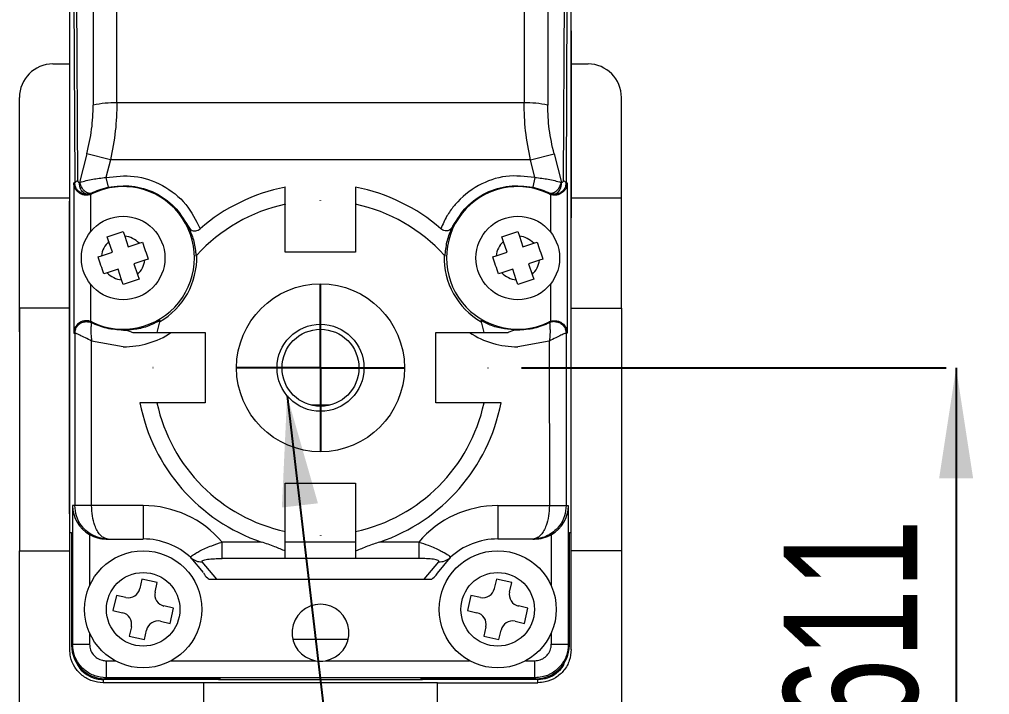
# Model space of a CAD drawing. Header units: inches. Extents: x 0.2 to 16.3, y 0.2 to 11.5.
# Drawn here: x 1.512 to 2.654, y 3.253 to 4.047 of the extents above; entities that cross this region are included whole.
import ezdxf

# ---------------------------------------------------------------- set-up
doc = ezdxf.new("R2010")
doc.units = ezdxf.units.IN
doc.header["$MEASUREMENT"] = 0
doc.linetypes.add('CENTERX2', pattern=[0.8, 0.5, -0.1, 0.1, -0.1])
doc.layers.add('CENTER_LINE', color=7, linetype='CENTERX2')
doc.styles.add('SLDTEXTSTYLE0', font='TXT', dxfattribs={"width": 0.7})
doc.dimstyles.new('SLDDIMSTYLE2', dxfattribs={"dimtxt": 0.15748, "dimasz": 0.13, "dimexe": 0, "dimexo": 0.0625, "dimgap": 0.03937, "dimtad": 1, "dimdec": 3, "dimrnd": 1e-09, "dimdsep": 46, "dimtxsty": 'SLDTEXTSTYLE0', "dimsah": 1, "dimcen": 0.09, "dimadec": 0, "dimazin": 2, "dimtfac": 1, "dimtdec": 3, "dimtofl": 0, "dimtmove": 0, "dimatfit": 3, "dimfxl": 1, "dimfrac": 2, "dimtolj": 1, "dimtzin": 12, "dimarcsym": 0})
doc.dimstyles.new('SLDDIMSTYLE7', dxfattribs={"dimtxt": 0.18, "dimasz": 0.13, "dimexe": 0, "dimexo": 0.0625, "dimgap": 0, "dimtad": 0, "dimtih": 1, "dimtoh": 1, "dimdec": 0, "dimrnd": 1e-09, "dimzin": 0, "dimdsep": 46, "dimtxsty": 'Standard', "dimsah": 1, "dimcen": 0.09, "dimadec": 0, "dimazin": 0, "dimtfac": 0.13, "dimtdec": 0, "dimtofl": 0, "dimtmove": 0, "dimatfit": 3, "dimfxl": 1, "dimfrac": 2, "dimtolj": 1, "dimtzin": 0, "dimarcsym": 0})

# ---------------------------------------------------------------- blocks, each defined once
blk = doc.blocks.new('_D_33')
at = {"layer": 'CENTER_LINE'}
for p, q in [((2.103, 3.6375), (2.654, 3.6375)), ((2.6146, 3.6375), (2.6146, 3.0265)), ((2.2207, 3.0265), (2.654, 3.0265))]:
    blk.add_line(p, q, dxfattribs=at)
for points in [[(2.6146, 3.6375), (2.5946, 3.5075), (2.6346, 3.5075)], [(2.6146, 3.0265), (2.6346, 3.1565), (2.5946, 3.1565)]]:
    blk.add_solid(points, dxfattribs=at)
at = {"layer": 'CENTER_LINE', "insert": (2.4116, 3.0905), "char_height": 0.15748, "attachment_point": 1, "rotation": 90, "style": 'SLDTEXTSTYLE0'}
blk.add_mtext('0.611', dxfattribs=at)
blk = doc.blocks.new('SW_CENTERMARKSYMBOL_11')
at = {"layer": 'CENTER_LINE', "color": 0}
for p, q in [((0, 0.1969), (0, 0.1972)), ((0, 0), (0, 0.0984)), ((-0.1969, 0), (-0.1972, 0)), ((0, 0), (-0.0984, 0)), ((0, 0), (0, -0.0984)), ((0, 0), (0.0984, 0)), ((0.1969, 0), (0.1972, 0)), ((0, -0.1969), (0, -0.1972))]:
    blk.add_line(p, q, dxfattribs=at)

msp = doc.modelspace()

# ---------------------------------------------------------------- linework, layer by layer
at = {"color": 7, "linetype": 'Continuous', "lineweight": 18}
for p, q in [((1.5711, 4.2746), (1.5711, 3.8376)), ((1.5714, 3.4439), (1.5714, 4.1801)), ((1.6268, 3.9494), (1.6268, 4.1835)), ((2.106, 4.1835), (2.106, 3.9494)), ((1.5757, 4.1723), (1.5772, 3.8551)), ((1.5807, 3.8573), (1.5792, 4.1744)), ((1.5989, 4.1795), (1.5989, 3.9464)), ((2.1338, 4.1795), (2.1338, 3.9464)), ((2.1535, 4.1744), (2.1521, 3.8573)), ((2.157, 4.1723), (2.1555, 3.8551)), ((2.1616, 4.034), (2.1616, 4.1025)), ((2.1616, 4.034), (2.1614, 4.034)), ((2.1614, 3.4439), (2.1614, 4.034)), ((2.1616, 4.034), (2.1616, 3.8376)), ((1.5514, 3.995), (1.5711, 3.995)), ((2.1616, 3.995), (2.1813, 3.995)), ((1.512, 3.8375), (1.512, 3.9556)), ((2.2207, 3.8375), (2.2207, 3.9556)), ((2.106, 3.9494), (1.6268, 3.9494)), ((1.5914, 3.8894), (1.5827, 3.8556)), ((1.6193, 3.8821), (1.5914, 3.8894)), ((2.1135, 3.8821), (2.1413, 3.8894)), ((2.1413, 3.8894), (2.15, 3.8556)), ((1.6193, 3.8821), (1.6139, 3.8615)), ((2.1135, 3.8821), (1.6193, 3.8821)), ((2.1188, 3.8615), (2.1135, 3.8821)), ((1.6139, 3.8615), (1.6164, 3.85)), ((2.1188, 3.8615), (2.1164, 3.85)), ((1.5772, 3.8551), (1.5759, 3.8551)), ((1.5759, 3.8551), (1.5759, 3.6784)), ((1.5827, 3.8556), (1.5833, 3.8557)), ((1.825, 3.83), (1.825, 3.8501)), ((1.9077, 3.8501), (1.9077, 3.83)), ((2.15, 3.8556), (2.1494, 3.8557)), ((2.1555, 3.8551), (2.1568, 3.8551)), ((2.1568, 3.8551), (2.1568, 3.6784)), ((1.512, 3.8375), (1.5711, 3.8375)), ((1.512, 3.7076), (1.512, 3.8375)), ((1.512, 3.68), (1.512, 3.8375)), ((1.512, 3.8375), (1.512, 3.8375)), ((1.5711, 3.8376), (1.5714, 3.8376)), ((1.5711, 3.8375), (1.5711, 3.8139)), ((1.5711, 3.8375), (1.5714, 3.8375)), ((1.5967, 3.843), (1.5928, 3.8418)), ((1.5972, 3.8421), (1.5967, 3.843)), ((2.136, 3.843), (2.1356, 3.8421)), ((2.1399, 3.8418), (2.136, 3.843)), ((2.1614, 3.8376), (2.1616, 3.8376)), ((2.1614, 3.8375), (2.1616, 3.8375)), ((2.1616, 3.8375), (2.1616, 3.8139)), ((2.1616, 3.8375), (2.2207, 3.8375)), ((2.2207, 3.7076), (2.2207, 3.8375)), ((1.5711, 3.6782), (1.5711, 3.8337)), ((1.5711, 3.8337), (1.5714, 3.8337)), ((1.825, 3.7734), (1.825, 3.83)), ((1.9077, 3.83), (1.9077, 3.7734)), ((2.1616, 3.8337), (2.1614, 3.8337)), ((2.1616, 3.6782), (2.1616, 3.8337)), ((1.6154, 3.7915), (1.634, 3.7978)), ((1.6172, 3.7859), (1.6154, 3.7915)), ((1.634, 3.7978), (1.6359, 3.7922)), ((1.6359, 3.7922), (1.6401, 3.7798)), ((2.0799, 3.7915), (2.0986, 3.7978)), ((2.0818, 3.7859), (2.0799, 3.7915)), ((2.0986, 3.7978), (2.1005, 3.7922)), ((2.1005, 3.7922), (2.1046, 3.7798)), ((1.6214, 3.7735), (1.6172, 3.7859)), ((1.6401, 3.7798), (1.6529, 3.784)), ((1.6529, 3.784), (1.6568, 3.7854)), ((2.086, 3.7735), (2.0818, 3.7859)), ((2.1046, 3.7798), (2.1174, 3.784)), ((2.1174, 3.784), (2.1214, 3.7854)), ((1.6046, 3.7679), (1.6086, 3.7692)), ((1.6086, 3.7692), (1.6214, 3.7735)), ((1.7197, 3.7688), (1.7207, 3.7699)), ((1.9077, 3.7734), (1.825, 3.7734)), ((2.0121, 3.7699), (2.0131, 3.7688)), ((2.0692, 3.7679), (2.0732, 3.7692)), ((2.0732, 3.7692), (2.086, 3.7735)), ((1.6595, 3.7641), (1.6468, 3.7598)), ((1.6468, 3.7598), (1.6509, 3.7474)), ((1.6635, 3.7654), (1.6595, 3.7641)), ((2.1241, 3.7641), (2.1113, 3.7598)), ((2.1113, 3.7598), (2.1155, 3.7474)), ((2.1281, 3.7654), (2.1241, 3.7641)), ((1.6153, 3.7493), (1.6113, 3.7479)), ((1.6281, 3.7536), (1.6153, 3.7493)), ((1.6323, 3.7411), (1.6281, 3.7536)), ((1.6509, 3.7474), (1.6528, 3.7418)), ((2.0799, 3.7493), (2.0759, 3.7479)), ((2.0927, 3.7536), (2.0799, 3.7493)), ((2.0968, 3.7411), (2.0927, 3.7536)), ((2.1155, 3.7474), (2.1174, 3.7418)), ((1.6341, 3.7355), (1.6323, 3.7411)), ((1.6528, 3.7418), (1.6341, 3.7355)), ((2.0987, 3.7355), (2.0968, 3.7411)), ((2.1174, 3.7418), (2.0987, 3.7355)), ((1.5711, 3.7076), (1.512, 3.7076)), ((1.512, 3.7076), (1.512, 3.4222)), ((2.1616, 3.7076), (2.2207, 3.7076)), ((2.2207, 3.7076), (2.2207, 3.4222)), ((1.5967, 3.6905), (1.5972, 3.6914)), ((1.6771, 3.6915), (1.6775, 3.693)), ((2.0553, 3.693), (2.0557, 3.6915)), ((2.1356, 3.6914), (2.136, 3.6905)), ((1.5711, 3.4656), (1.5711, 3.6782)), ((1.5759, 3.6784), (1.5773, 3.6784)), ((1.5773, 3.6784), (1.5773, 3.4754)), ((1.6347, 3.6818), (1.6341, 3.6818)), ((1.6455, 3.6789), (1.6739, 3.6789)), ((1.6739, 3.6789), (1.7305, 3.6789)), ((1.7305, 3.6789), (1.7305, 3.5962)), ((2.0022, 3.6789), (2.0588, 3.6789)), ((2.0022, 3.5962), (2.0022, 3.6789)), ((2.0588, 3.6789), (2.0873, 3.6789)), ((2.0986, 3.6818), (2.098, 3.6818)), ((2.1554, 3.6784), (2.1554, 3.4754)), ((2.1568, 3.6784), (2.1554, 3.6784)), ((2.1616, 3.4656), (2.1616, 3.6782)), ((2.2207, 3.6802), (2.2208, 3.4767)), ((1.6341, 3.6621), (1.597, 3.6689)), ((1.597, 3.4754), (1.597, 3.6689)), ((2.1357, 3.6689), (2.0986, 3.6621)), ((2.1357, 3.6689), (2.1358, 3.4754)), ((1.6739, 3.5962), (1.6538, 3.5962)), ((1.7305, 3.5962), (1.6739, 3.5962)), ((1.8766, 3.5934), (1.8561, 3.5934)), ((2.0588, 3.5962), (2.0022, 3.5962)), ((2.0789, 3.5962), (2.0588, 3.5962)), ((1.825, 3.4451), (1.825, 3.5017)), ((1.825, 3.5017), (1.9077, 3.5017)), ((1.9077, 3.5017), (1.9077, 3.4451)), ((1.5773, 3.4754), (1.5746, 3.4754)), ((1.5746, 3.4754), (1.5746, 3.3122)), ((1.6577, 3.4754), (1.597, 3.4754)), ((1.6577, 3.4754), (1.6577, 3.436)), ((2.075, 3.4754), (2.1358, 3.4754)), ((2.075, 3.4754), (2.075, 3.436)), ((2.1358, 3.4754), (2.1554, 3.4754)), ((2.1554, 3.4754), (2.1581, 3.4754)), ((2.1581, 3.4754), (2.1581, 3.3122)), ((2.2207, 3.4767), (2.2208, 3.4767)), ((2.2208, 3.4767), (2.2209, 3.074)), ((1.5711, 3.4656), (1.5712, 3.4656)), ((1.5712, 3.3061), (1.5712, 3.4656)), ((2.1615, 3.4656), (2.1616, 3.4656)), ((2.1615, 3.3061), (2.1615, 3.4656)), ((1.5714, 3.4439), (1.5734, 3.4439)), ((1.5734, 3.4439), (1.5734, 3.3109)), ((1.5946, 3.4413), (1.5946, 3.381)), ((1.825, 3.4217), (1.825, 3.4451)), ((1.9077, 3.4451), (1.9077, 3.4217)), ((2.1381, 3.4413), (2.1381, 3.381)), ((2.1594, 3.4439), (2.1614, 3.4439)), ((2.1594, 3.3109), (2.1594, 3.4439)), ((1.6143, 3.436), (1.6163, 3.436)), ((1.6163, 3.436), (1.6577, 3.436)), ((1.7967, 3.4325), (1.7506, 3.4325)), ((1.7506, 3.4132), (1.7506, 3.4325)), ((1.9077, 3.4325), (1.825, 3.4325)), ((1.9821, 3.4325), (1.936, 3.4325)), ((1.9821, 3.4325), (1.9821, 3.4132)), ((2.1164, 3.436), (2.075, 3.436)), ((2.1164, 3.436), (2.1184, 3.436)), ((1.512, 3.4222), (1.5712, 3.4222)), ((1.512, 3.0659), (1.512, 3.4222)), ((1.825, 3.4132), (1.825, 3.4217)), ((1.9077, 3.4217), (1.9077, 3.4132)), ((2.2207, 3.4222), (2.1615, 3.4222)), ((2.2207, 3.4222), (2.2207, 3.0659)), ((1.7138, 3.4141), (1.7281, 3.3965)), ((1.7442, 3.3888), (1.7272, 3.4093)), ((1.825, 3.4132), (1.7506, 3.4132)), ((1.9077, 3.4132), (1.825, 3.4132)), ((1.9821, 3.4132), (1.9077, 3.4132)), ((1.9885, 3.3888), (2.0056, 3.4093)), ((2.004, 3.3957), (2.0189, 3.4141)), ((1.6562, 3.3889), (1.6537, 3.3777)), ((1.6741, 3.3849), (1.6562, 3.3889)), ((1.6716, 3.3737), (1.6741, 3.3849)), ((1.7442, 3.3888), (1.9885, 3.3888)), ((2.0735, 3.3889), (2.071, 3.3777)), ((2.0915, 3.3849), (2.0735, 3.3889)), ((2.089, 3.3737), (2.0915, 3.3849)), ((1.6261, 3.3697), (1.6221, 3.3518)), ((1.6373, 3.3672), (1.6261, 3.3697)), ((2.0434, 3.3697), (2.0394, 3.3518)), ((2.0546, 3.3672), (2.0434, 3.3697)), ((1.6221, 3.3518), (1.6333, 3.3493)), ((1.6933, 3.3548), (1.6821, 3.3573)), ((1.6893, 3.3368), (1.6933, 3.3548)), ((2.0394, 3.3518), (2.0506, 3.3493)), ((2.1106, 3.3548), (2.0994, 3.3573)), ((2.1067, 3.3368), (2.1106, 3.3548)), ((1.6781, 3.3393), (1.6893, 3.3368)), ((2.0955, 3.3393), (2.1067, 3.3368)), ((1.5946, 3.3256), (1.5946, 3.3122)), ((1.6438, 3.3328), (1.6413, 3.3216)), ((1.6592, 3.3177), (1.6617, 3.3289)), ((2.0611, 3.3328), (2.0586, 3.3216)), ((2.0765, 3.3177), (2.079, 3.3289)), ((2.1381, 3.3256), (2.1381, 3.3122)), ((1.5746, 3.3122), (1.5734, 3.3109)), ((1.5746, 3.3122), (1.5946, 3.3122)), ((1.6413, 3.3216), (1.6592, 3.3177)), ((1.8989, 3.3178), (1.8339, 3.3178)), ((2.0586, 3.3216), (2.0765, 3.3177)), ((2.1381, 3.3122), (2.1581, 3.3122)), ((2.1581, 3.3122), (2.1594, 3.3109)), ((1.614, 3.2928), (1.6246, 3.2928)), ((1.614, 3.2928), (1.614, 3.2728)), ((1.6908, 3.2928), (1.8606, 3.2928)), ((1.8722, 3.2928), (2.0419, 3.2928)), ((2.1081, 3.2928), (2.1188, 3.2928)), ((2.1188, 3.2728), (2.1188, 3.2928)), ((1.7463, 3.2707), (1.6105, 3.2707)), ((1.7286, 3.2669), (1.6105, 3.2669)), ((1.614, 3.2728), (1.6127, 3.2716)), ((1.6127, 3.2716), (1.7483, 3.2716)), ((2.1188, 3.2728), (1.614, 3.2728)), ((1.7286, 3.2674), (2.0042, 3.2674)), ((1.7286, 3.2669), (1.7286, 3.2674)), ((1.7286, 3.2669), (1.7286, 3.2391)), ((1.7463, 3.2716), (1.7463, 3.2707)), ((1.7463, 3.2703), (1.7463, 3.2707)), ((1.9864, 3.2703), (1.7463, 3.2703)), ((1.7483, 3.2716), (1.7483, 3.2707)), ((1.7483, 3.2707), (1.9845, 3.2707)), ((2.12, 3.2716), (1.9845, 3.2716)), ((1.9845, 3.2707), (1.9845, 3.2716)), ((1.9864, 3.2716), (1.9864, 3.2707)), ((1.9864, 3.2703), (1.9864, 3.2707)), ((2.1223, 3.2707), (1.9864, 3.2707)), ((2.0042, 3.2669), (2.0042, 3.2674)), ((2.0042, 3.2391), (2.0042, 3.2669)), ((2.0042, 3.2669), (2.1223, 3.2669)), ((2.1188, 3.2728), (2.12, 3.2716))]:
    msp.add_line(p, q, dxfattribs=at)
at = {"color": 8, "linetype": 'Continuous', "lineweight": 18}
for p, q in [((1.5956, 3.8414), (1.5956, 3.7973)), ((2.1371, 3.8414), (2.1371, 3.7973)), ((1.5956, 3.736), (1.5956, 3.6921)), ((2.1371, 3.736), (2.1371, 3.6921))]:
    msp.add_line(p, q, dxfattribs=at)
at = {"color": 7, "linetype": 'Continuous', "lineweight": 18}
for centre, radius in [((1.6341, 3.7667), 0.0492), ((2.0986, 3.7667), 0.0492), ((1.8664, 3.6375), 0.0988), ((1.8664, 3.6375), 0.0512), ((1.8664, 3.6375), 0.0453), ((1.6577, 3.3533), 0.0689), ((2.075, 3.3533), 0.0689), ((1.6577, 3.3533), 0.0433), ((2.075, 3.3533), 0.0433)]:
    msp.add_circle(centre, radius, dxfattribs=at)
for centre, radius, start, end in [((1.5514, 3.9556), 0.0394, 90, 180), ((2.1813, 3.9556), 0.0394, 0, 90), ((1.6252, 3.8329), 0.1165, 89.2196, 103.0186), ((2.1075, 3.8329), 0.1165, 76.9814, 90.7804), ((1.5809, 3.8531), 0.00419, 92.8684, 151.1559), ((1.6341, 3.7668), 0.0839, 243.8961, 116.1039), ((1.8664, 3.6375), 0.2165, 101.0058, 130.8906), ((1.8664, 3.6375), 0.2165, 49.1094, 78.9942), ((2.0986, 3.7668), 0.0839, 63.8961, 296.1039), ((2.1518, 3.8531), 0.00419, 28.8451, 87.1312), ((1.5908, 3.8551), 0.0145, 289.3449, 296.1039), ((2.142, 3.8551), 0.0145, 243.8961, 250.6551), ((1.8664, 3.6375), 0.1969, 102.1224, 137.7437), ((1.8664, 3.6375), 0.1969, 42.2563, 77.8776), ((1.6341, 3.7667), 0.0256, 42.7923, 85.9192), ((2.0986, 3.7667), 0.0256, 42.7923, 85.9192), ((1.6341, 3.7667), 0.0256, 131.159, 174.2859), ((2.0986, 3.7667), 0.0256, 131.159, 174.2859), ((1.6341, 3.7668), 0.0866, 299.7417, 2.0825), ((2.0986, 3.7668), 0.0866, 177.9175, 240.2583), ((1.6341, 3.7667), 0.0256, 311.159, 354.2859), ((2.0986, 3.7667), 0.0256, 311.159, 354.2859), ((1.6341, 3.7667), 0.0256, 222.7923, 265.9192), ((2.0986, 3.7667), 0.0256, 222.7923, 265.9192), ((1.5908, 3.6784), 0.0145, 63.8961, 70.6551), ((1.8664, 3.6375), 0.1969, 164.0804, 167.8776), ((1.8664, 3.6375), 0.1969, 12.1224, 15.9196), ((2.142, 3.6784), 0.0145, 109.3449, 116.1039), ((1.6341, 3.7668), 0.1046, 270, 302.85), ((2.0986, 3.7668), 0.1046, 237.15, 270), ((1.8664, 3.6375), 0.2165, 191.0058, 251.2406), ((1.8664, 3.6375), 0.1969, 192.1224, 257.8776), ((1.8664, 3.6375), 0.1969, 282.1224, 347.8776), ((1.8664, 3.6375), 0.2165, 288.7594, 348.9942), ((1.6577, 3.3534), 0.122, 40.4177, 90), ((2.075, 3.3534), 0.122, 90, 139.5823), ((1.6577, 3.3534), 0.0827, 47.2715, 90), ((2.075, 3.3534), 0.0827, 90, 132.7285), ((1.7263, 3.4277), 0.0185, 227.4768, 272.6664), ((2.0064, 3.4277), 0.0185, 267.3336, 312.5232), ((1.6403, 3.3807), 0.0138, 257.4821, 347.4821), ((1.6851, 3.3707), 0.0138, 167.4821, 257.4821), ((2.0576, 3.3807), 0.0138, 257.4821, 347.4821), ((2.1024, 3.3707), 0.0138, 167.4821, 257.4821), ((1.8664, 3.3258), 0.0335, 279.9708, 260.0292), ((1.6303, 3.3358), 0.0138, 347.4821, 77.4821), ((2.0476, 3.3358), 0.0138, 347.4821, 77.4821), ((1.6751, 3.3259), 0.0138, 77.4821, 167.4821), ((2.0925, 3.3259), 0.0138, 77.4821, 167.4821), ((1.8664, 3.3258), 0.0335, 260.0292, 279.9708)]:
    msp.add_arc(centre, radius, start, end, dxfattribs=at)
for centre, major_axis, ratio, start_param, end_param in [((1.6147, 3.4754), (0.0401, 0), 0.982697, 3.141593, 4.188702), ((2.1181, 3.4754), (0.0401, 0), 0.982697, 5.236076, 6.283185), ((1.6143, 3.4754), (-0.0394, 0), 0.999848, 1.04711, 1.570796), ((2.1184, 3.4754), (-0.0394, 0), 0.999848, 1.570796, 2.094483), ((1.6127, 3.311), (0.0278, 0.0278), 0.999695, 2.356347, 3.926839), ((2.12, 3.311), (0.0278, -0.0278), 0.999695, 5.497939, 7.068431)]:
    msp.add_ellipse(centre, major_axis=major_axis, ratio=ratio, start_param=start_param, end_param=end_param, dxfattribs=at)
for points, knots in [([(1.5914, 3.8894), (1.5936, 3.8989), (1.5979, 3.918), (1.5986, 3.937), (1.5989, 3.9464)], [0, 0, 0, 0, 0.504154, 1, 1, 1, 1]), ([(1.6268, 3.9494), (1.6264, 3.9383), (1.6258, 3.916), (1.6214, 3.8935), (1.6193, 3.8821)], [0, 0, 0, 0, 0.495576, 1, 1, 1, 1]), ([(2.1135, 3.8821), (2.1113, 3.8935), (2.1069, 3.916), (2.1063, 3.9383), (2.106, 3.9494)], [0, 0, 0, 0, 0.504417, 1, 1, 1, 1]), ([(2.1413, 3.8894), (2.1391, 3.8989), (2.1348, 3.918), (2.1341, 3.937), (2.1338, 3.9464)], [0, 0, 0, 0, 0.504153, 1, 1, 1, 1]), ([(1.5833, 3.8557), (1.5881, 3.8571), (1.5972, 3.8596), (1.6086, 3.8609), (1.6139, 3.8615)], [0, 0, 0, 0, 0.529808, 1, 1, 1, 1]), ([(1.6139, 3.8615), (1.625, 3.8627), (1.6478, 3.8653), (1.6813, 3.8535), (1.7094, 3.8318), (1.7196, 3.8112), (1.7246, 3.8012)], [0, 0, 0, 0, 0.2419925, 0.5, 0.7580075, 1, 1, 1, 1]), ([(2.1188, 3.8615), (2.1074, 3.8627), (2.0845, 3.8652), (2.051, 3.8534), (2.0325, 3.8385), (2.0244, 3.829), (2.0208, 3.8247), (2.0144, 3.8157), (2.0103, 3.8063), (2.0081, 3.8012)], [0, 0, 0, 0, 0.249763, 0.499526, 0.757284, 0.759303, 0.774969, 0.878706, 1, 1, 1, 1]), ([(2.1188, 3.8615), (2.1242, 3.8609), (2.1356, 3.8596), (2.1446, 3.8571), (2.1494, 3.8557)], [0, 0, 0, 0, 0.470945, 1, 1, 1, 1]), ([(1.5956, 3.8414), (1.5942, 3.8411), (1.5916, 3.8404), (1.5875, 3.8408), (1.5833, 3.8423), (1.5791, 3.8456), (1.5765, 3.8502), (1.5759, 3.8537), (1.5759, 3.8551), (1.5759, 3.8551)], [0, 0, 0, 0, 0.117763, 0.235394, 0.357437, 0.547783, 0.812584, 0.994967, 1, 1, 1, 1]), ([(1.5928, 3.8418), (1.5919, 3.8417), (1.5899, 3.8415), (1.587, 3.842), (1.5843, 3.8431), (1.5819, 3.8448), (1.5798, 3.847), (1.5784, 3.8495), (1.5774, 3.8522), (1.5773, 3.8542), (1.5772, 3.8551)], [0, 0, 0, 0, 0.125681, 0.251512, 0.377496, 0.503635, 0.628468, 0.752759, 0.87658, 1, 1, 1, 1]), ([(1.5807, 3.8573), (1.5807, 3.8572), (1.5807, 3.8569), (1.5809, 3.8564), (1.5813, 3.8559), (1.5819, 3.8556), (1.5824, 3.8556), (1.5827, 3.8556)], [0, 0, 0, 0, 0.105787, 0.213994, 0.459109, 0.727072, 1, 1, 1, 1]), ([(1.5928, 3.8418), (1.5923, 3.8418), (1.5911, 3.8417), (1.5892, 3.8423), (1.5873, 3.8436), (1.5855, 3.8455), (1.5841, 3.8478), (1.5832, 3.8505), (1.5827, 3.8531), (1.5827, 3.8548), (1.5827, 3.8556)], [0, 0, 0, 0, 0.1131826, 0.235918, 0.3659643, 0.5, 0.6340357, 0.764082, 0.8868174, 1, 1, 1, 1]), ([(1.5967, 3.843), (1.5962, 3.8428), (1.5951, 3.8425), (1.5931, 3.8427), (1.5909, 3.8437), (1.5886, 3.8454), (1.5866, 3.8478), (1.585, 3.8504), (1.5839, 3.8532), (1.5835, 3.8549), (1.5833, 3.8557)], [0, 0, 0, 0, 0.110626, 0.23271, 0.363836, 0.5, 0.636164, 0.76729, 0.889374, 1, 1, 1, 1]), ([(1.5967, 3.843), (1.5996, 3.8444), (1.6039, 3.8464), (1.6109, 3.8487), (1.6146, 3.8495), (1.6164, 3.85)], [0, 0, 0, 0, 0.50598, 0.757681, 1, 1, 1, 1]), ([(1.6164, 3.85), (1.6258, 3.851), (1.6445, 3.8532), (1.6719, 3.8445), (1.6957, 3.8283), (1.7056, 3.8122), (1.7105, 3.8041)], [0, 0, 0, 0, 0.25, 0.5, 0.75, 1, 1, 1, 1]), ([(2.0222, 3.8041), (2.0272, 3.8122), (2.0371, 3.8283), (2.0608, 3.8445), (2.0882, 3.8532), (2.107, 3.851), (2.1164, 3.85)], [0, 0, 0, 0, 0.25, 0.5, 0.75, 1, 1, 1, 1]), ([(2.1164, 3.85), (2.1182, 3.8495), (2.1218, 3.8487), (2.1289, 3.8464), (2.1332, 3.8444), (2.136, 3.843)], [0, 0, 0, 0, 0.2423835, 0.4941573, 1, 1, 1, 1]), ([(2.1494, 3.8557), (2.1492, 3.8549), (2.1489, 3.8532), (2.1477, 3.8504), (2.1461, 3.8478), (2.1441, 3.8454), (2.1418, 3.8437), (2.1396, 3.8427), (2.1376, 3.8425), (2.1365, 3.8428), (2.136, 3.843)], [0, 0, 0, 0, 0.110626, 0.23271, 0.363836, 0.5, 0.636164, 0.76729, 0.889374, 1, 1, 1, 1]), ([(2.1568, 3.8551), (2.1568, 3.8551), (2.1568, 3.8537), (2.1562, 3.8502), (2.1536, 3.8456), (2.1494, 3.8423), (2.1452, 3.8408), (2.1412, 3.8404), (2.1385, 3.8411), (2.1371, 3.8414)], [0, 0, 0, 0, 0.005034, 0.187416, 0.452217, 0.642563, 0.764606, 0.882237, 1, 1, 1, 1]), ([(2.1399, 3.8418), (2.1405, 3.8418), (2.1417, 3.8417), (2.1437, 3.8424), (2.1456, 3.8437), (2.1473, 3.8457), (2.1487, 3.8481), (2.1496, 3.8506), (2.1501, 3.8532), (2.15, 3.8548), (2.15, 3.8556)], [0, 0, 0, 0, 0.118146, 0.244995, 0.37775, 0.512674, 0.645653, 0.772913, 0.891593, 1, 1, 1, 1]), ([(2.1555, 3.8551), (2.1553, 3.8535), (2.1551, 3.8509), (2.1534, 3.8477), (2.1516, 3.8455), (2.1493, 3.8436), (2.1468, 3.8424), (2.1436, 3.8415), (2.1413, 3.8417), (2.1399, 3.8418)], [0, 0, 0, 0, 0.21198, 0.331484, 0.459729, 0.569033, 0.710863, 0.813299, 1, 1, 1, 1]), ([(2.1521, 3.8573), (2.152, 3.8572), (2.152, 3.8569), (2.1518, 3.8564), (2.1514, 3.8559), (2.1508, 3.8556), (2.1503, 3.8556), (2.15, 3.8556)], [0, 0, 0, 0, 0.107272, 0.216266, 0.463262, 0.73307, 1, 1, 1, 1]), ([(1.7105, 3.8041), (1.7126, 3.7995), (1.7168, 3.7901), (1.7192, 3.7778), (1.7196, 3.7704), (1.7197, 3.7688)], [0, 0, 0, 0, 0.433854, 0.877719, 1, 1, 1, 1]), ([(1.7105, 3.8041), (1.7116, 3.8025), (1.7131, 3.8001), (1.7165, 3.7985), (1.7194, 3.7984), (1.7223, 3.7994), (1.7239, 3.8006), (1.7246, 3.8012)], [0, 0, 0, 0, 0.381572, 0.550126, 0.720262, 0.867847, 1, 1, 1, 1]), ([(2.0222, 3.8041), (2.0212, 3.8025), (2.0196, 3.8001), (2.0162, 3.7985), (2.0133, 3.7984), (2.0104, 3.7994), (2.0089, 3.8006), (2.0081, 3.8012)], [0, 0, 0, 0, 0.381547, 0.550115, 0.720266, 0.867861, 1, 1, 1, 1]), ([(2.0131, 3.7688), (2.0136, 3.7744), (2.0147, 3.7858), (2.0188, 3.7971), (2.0217, 3.803), (2.0222, 3.8041)], [0, 0, 0, 0, 0.437761, 0.888995, 1, 1, 1, 1]), ([(1.5956, 3.6921), (1.5943, 3.6924), (1.5927, 3.6929), (1.5895, 3.693), (1.5862, 3.6924), (1.5819, 3.6903), (1.5779, 3.6863), (1.5762, 3.6819), (1.5759, 3.6791), (1.5759, 3.6784), (1.5759, 3.6784)], [0, 0, 0, 0, 0.11544, 0.141145, 0.277216, 0.412411, 0.624676, 0.915152, 0.994966, 1, 1, 1, 1]), ([(1.5773, 3.6784), (1.5775, 3.6801), (1.5779, 3.6837), (1.581, 3.6881), (1.5855, 3.6913), (1.589, 3.6917), (1.5908, 3.6919)], [0, 0, 0, 0, 0.2499999, 0.4999999, 0.7499999, 1, 1, 1, 1]), ([(1.5908, 3.6919), (1.5918, 3.6918), (1.5939, 3.6917), (1.5958, 3.6909), (1.5967, 3.6905)], [0, 0, 0, 0, 0.5, 1, 1, 1, 1]), ([(1.5967, 3.6905), (1.5967, 3.6904), (1.5967, 3.6902), (1.5965, 3.6888), (1.5963, 3.6866), (1.5961, 3.683), (1.5961, 3.677), (1.5967, 3.6718), (1.597, 3.6689)], [0, 0, 0, 0, 0.12306, 0.248493, 0.377059, 0.509618, 0.734984, 1, 1, 1, 1]), ([(1.6341, 3.6818), (1.6276, 3.6822), (1.6147, 3.6829), (1.6027, 3.688), (1.5967, 3.6905)], [0, 0, 0, 0, 0.5, 1, 1, 1, 1]), ([(1.6775, 3.693), (1.6724, 3.6905), (1.6621, 3.6854), (1.6477, 3.6823), (1.6386, 3.682), (1.6347, 3.6818)], [0, 0, 0, 0, 0.3559805, 0.7229169, 1, 1, 1, 1]), ([(2.098, 3.6818), (2.0879, 3.6826), (2.0736, 3.6836), (2.0594, 3.6909), (2.0553, 3.693)], [0, 0, 0, 0, 0.710804, 1, 1, 1, 1]), ([(2.136, 3.6905), (2.13, 3.688), (2.1181, 3.6829), (2.1051, 3.6822), (2.0986, 3.6818)], [0, 0, 0, 0, 0.5, 1, 1, 1, 1]), ([(2.136, 3.6905), (2.136, 3.6904), (2.1361, 3.6902), (2.1362, 3.6888), (2.1364, 3.6866), (2.1366, 3.6829), (2.1366, 3.677), (2.1361, 3.6718), (2.1357, 3.6689)], [0, 0, 0, 0, 0.1230873, 0.248535, 0.3771033, 0.5096528, 0.7350716, 1, 1, 1, 1]), ([(2.142, 3.6919), (2.1409, 3.6918), (2.1388, 3.6917), (2.1369, 3.6909), (2.136, 3.6905)], [0, 0, 0, 0, 0.5237, 1, 1, 1, 1]), ([(2.1371, 3.6921), (2.1385, 3.6924), (2.1401, 3.6929), (2.1432, 3.693), (2.1465, 3.6924), (2.1508, 3.6903), (2.1549, 3.6863), (2.1565, 3.6819), (2.1568, 3.6791), (2.1568, 3.6784), (2.1568, 3.6784)], [0, 0, 0, 0, 0.11544, 0.141145, 0.277216, 0.412411, 0.624676, 0.915152, 0.994966, 1, 1, 1, 1]), ([(2.142, 3.6919), (2.1437, 3.6917), (2.1473, 3.6913), (2.1517, 3.6881), (2.1548, 3.6837), (2.1552, 3.6801), (2.1554, 3.6784)], [0, 0, 0, 0, 0.25, 0.5, 0.75, 1, 1, 1, 1]), ([(1.597, 3.6689), (1.5945, 3.6703), (1.5895, 3.673), (1.5828, 3.676), (1.5791, 3.6777), (1.5776, 3.6783), (1.5774, 3.6783), (1.5773, 3.6784)], [0, 0, 0, 0, 0.260217, 0.529104, 0.765257, 0.882426, 1, 1, 1, 1]), ([(1.6347, 3.6818), (1.6377, 3.6816), (1.6415, 3.6812), (1.6448, 3.6793), (1.6455, 3.6789)], [0, 0, 0, 0, 0.804502, 1, 1, 1, 1]), ([(2.098, 3.6818), (2.095, 3.6816), (2.0912, 3.6812), (2.0879, 3.6793), (2.0873, 3.6789)], [0, 0, 0, 0, 0.804617, 1, 1, 1, 1]), ([(2.1554, 3.6784), (2.1554, 3.6783), (2.1552, 3.6783), (2.1539, 3.6778), (2.152, 3.677), (2.1487, 3.6755), (2.1432, 3.6729), (2.1383, 3.6703), (2.1357, 3.6689)], [0, 0, 0, 0, 0.119498, 0.23974, 0.361536, 0.485663, 0.730817, 1, 1, 1, 1]), ([(1.6163, 3.436), (1.6145, 3.4363), (1.6112, 3.4369), (1.6069, 3.4407), (1.6035, 3.4456), (1.6002, 3.4528), (1.5976, 3.4627), (1.5972, 3.4713), (1.597, 3.4754)], [0, 0, 0, 0, 0.1913886, 0.3396526, 0.4809365, 0.608398, 0.8098668, 1, 1, 1, 1]), ([(2.1358, 3.4754), (2.1356, 3.4713), (2.1352, 3.4627), (2.1325, 3.4528), (2.1293, 3.4456), (2.1259, 3.4407), (2.1215, 3.4369), (2.1183, 3.4364), (2.1164, 3.436)], [0, 0, 0, 0, 0.190183, 0.391587, 0.518897, 0.659859, 0.807345, 1, 1, 1, 1]), ([(2.1554, 3.4754), (2.1551, 3.4713), (2.1543, 3.4627), (2.1489, 3.4528), (2.1424, 3.4456), (2.1355, 3.4407), (2.1268, 3.4369), (2.1202, 3.4364), (2.1164, 3.436)], [0, 0, 0, 0, 0.1901815, 0.391587, 0.5188144, 0.6598591, 0.8072141, 1, 1, 1, 1]), ([(1.6163, 3.436), (1.6126, 3.4362), (1.6078, 3.4364), (1.6035, 3.4384), (1.6026, 3.4388)], [0, 0, 0, 0, 0.797018, 1, 1, 1, 1]), ([(1.7138, 3.4141), (1.7138, 3.4146), (1.7139, 3.4156), (1.7184, 3.4188), (1.7245, 3.4221), (1.7308, 3.4252), (1.7396, 3.4288), (1.7465, 3.4311), (1.7506, 3.4325)], [0, 0, 0, 0, 0.195533, 0.397857, 0.520192, 0.662414, 0.794289, 1, 1, 1, 1]), ([(1.825, 3.4217), (1.8209, 3.4235), (1.8118, 3.4275), (1.8021, 3.4307), (1.7967, 3.4325)], [0, 0, 0, 0, 0.450985, 1, 1, 1, 1]), ([(1.936, 3.4325), (1.9312, 3.4309), (1.9215, 3.4277), (1.9123, 3.4237), (1.9077, 3.4217)], [0, 0, 0, 0, 0.4960193, 1, 1, 1, 1]), ([(1.9821, 3.4325), (1.9858, 3.4313), (1.9923, 3.4291), (2.0008, 3.4257), (2.0072, 3.4227), (2.0136, 3.4193), (2.0188, 3.4157), (2.0189, 3.4146), (2.0189, 3.4141)], [0, 0, 0, 0, 0.182297, 0.322117, 0.457609, 0.574043, 0.791757, 1, 1, 1, 1]), ([(1.7272, 3.4093), (1.727, 3.4095), (1.7266, 3.4101), (1.7278, 3.4109), (1.73, 3.4116), (1.7344, 3.4124), (1.7414, 3.413), (1.7475, 3.4131), (1.7506, 3.4132)], [0, 0, 0, 0, 0.119629, 0.235882, 0.354499, 0.47966, 0.73658, 1, 1, 1, 1]), ([(2.0056, 3.4093), (2.0057, 3.4095), (2.0061, 3.4101), (2.005, 3.4109), (2.0027, 3.4116), (1.9984, 3.4124), (1.9913, 3.413), (1.9852, 3.4131), (1.9821, 3.4132)], [0, 0, 0, 0, 0.118245, 0.235831, 0.351657, 0.479645, 0.73658, 1, 1, 1, 1]), ([(1.7287, 3.3957), (1.7301, 3.3938), (1.732, 3.3911), (1.7347, 3.3893), (1.7354, 3.3888)], [0, 0, 0, 0, 0.721928, 1, 1, 1, 1]), ([(1.9973, 3.3888), (1.9992, 3.3902), (2.0018, 3.3922), (2.0035, 3.3949), (2.004, 3.3957)], [0, 0, 0, 0, 0.721901, 1, 1, 1, 1]), ([(1.7354, 3.3888), (1.7358, 3.3888), (1.7366, 3.3888), (1.7382, 3.3888), (1.74, 3.3888), (1.7416, 3.3888), (1.7429, 3.3888), (1.7438, 3.3888), (1.7442, 3.3888)], [0, 0, 0, 0, 0.302904, 0.5868, 0.763479, 0.863466, 0.940683, 1, 1, 1, 1]), ([(1.9885, 3.3888), (1.989, 3.3888), (1.9901, 3.3888), (1.9917, 3.3888), (1.9943, 3.3888), (1.996, 3.3888), (1.997, 3.3888), (1.9973, 3.3888)], [0, 0, 0, 0, 0.081806, 0.163008, 0.304881, 0.721802, 1, 1, 1, 1]), ([(1.614, 3.2728), (1.6094, 3.2733), (1.6005, 3.2742), (1.5886, 3.2811), (1.5798, 3.2912), (1.5752, 3.3022), (1.5748, 3.3094), (1.5746, 3.3122)], [0, 0, 0, 0, 0.2199537, 0.4345703, 0.6492433, 0.8639785, 1, 1, 1, 1]), ([(1.5946, 3.3122), (1.5948, 3.31), (1.5952, 3.3057), (1.5985, 3.3), (1.6034, 3.2956), (1.6089, 3.2932), (1.6125, 3.2929), (1.614, 3.2928)], [0, 0, 0, 0, 0.2121897, 0.4239717, 0.641513, 0.8550561, 1, 1, 1, 1]), ([(2.1188, 3.2928), (2.1209, 3.2931), (2.1252, 3.2935), (2.131, 3.2968), (2.1354, 3.3016), (2.1378, 3.3071), (2.138, 3.3107), (2.1381, 3.3122)], [0, 0, 0, 0, 0.212202, 0.423999, 0.641521, 0.855071, 1, 1, 1, 1]), ([(2.1581, 3.3122), (2.1577, 3.3076), (2.1568, 3.2987), (2.1498, 3.2869), (2.1398, 3.278), (2.1288, 3.2735), (2.1216, 3.273), (2.1188, 3.2728)], [0, 0, 0, 0, 0.219897, 0.434512, 0.649185, 0.86392, 1, 1, 1, 1]), ([(1.6105, 3.2669), (1.606, 3.2673), (1.5972, 3.2682), (1.5855, 3.275), (1.5766, 3.2849), (1.5719, 3.2959), (1.5714, 3.3032), (1.5712, 3.3061)], [0, 0, 0, 0, 0.214704, 0.429408, 0.644093, 0.85877, 1, 1, 1, 1]), ([(2.1615, 3.3061), (2.1611, 3.3017), (2.1602, 3.2929), (2.1534, 3.2811), (2.1435, 3.2723), (2.1325, 3.2676), (2.1252, 3.2671), (2.1223, 3.2669)], [0, 0, 0, 0, 0.2147035, 0.4294078, 0.6440927, 0.8587702, 1, 1, 1, 1]), ([(1.5791, 3.2908), (1.5802, 3.2885), (1.5831, 3.2825), (1.5914, 3.2756), (1.6013, 3.2713), (1.6078, 3.2709), (1.6105, 3.2707)], [0, 0, 0, 0, 0.198048, 0.49978, 0.801501, 1, 1, 1, 1]), ([(2.1223, 3.2707), (2.1263, 3.2711), (2.1342, 3.2719), (2.1446, 3.2781), (2.1515, 3.2848), (2.1533, 3.2897), (2.1537, 3.2909)], [0, 0, 0, 0, 0.301284, 0.602569, 0.903829, 1, 1, 1, 1]), ([(1.6105, 3.2707), (1.6105, 3.27), (1.6106, 3.2687), (1.6105, 3.2675), (1.6105, 3.2669)], [0, 0, 0, 0, 0.560004, 1, 1, 1, 1]), ([(2.1223, 3.2669), (2.1223, 3.2676), (2.1225, 3.2689), (2.1223, 3.2702), (2.1223, 3.2707)], [0, 0, 0, 0, 0.560005, 1, 1, 1, 1])]:
    msp.add_open_spline(points, degree=3, knots=knots, dxfattribs=at)
for points in [[(1.6568, 3.7854), (1.6579, 3.7821), (1.6602, 3.7754), (1.6624, 3.7688), (1.6635, 3.7654)], [(2.1214, 3.7854), (2.1225, 3.7821), (2.1247, 3.7754), (2.127, 3.7688), (2.1281, 3.7654)], [(1.6113, 3.7479), (1.6102, 3.7513), (1.608, 3.7579), (1.6058, 3.7646), (1.6046, 3.7679)], [(2.0759, 3.7479), (2.0748, 3.7513), (2.0726, 3.7579), (2.0703, 3.7646), (2.0692, 3.7679)], [(1.597, 3.4754), (1.5944, 3.4754), (1.5893, 3.4754), (1.5828, 3.4754), (1.5783, 3.4754), (1.5776, 3.4754), (1.5773, 3.4754)]]:
    msp.add_open_spline(points, degree=3, dxfattribs=at)
at = {"color": 8, "linetype": 'Continuous', "lineweight": 18}
msp.add_open_spline([(1.6026, 3.4388), (1.6008, 3.4395), (1.5964, 3.4411), (1.5904, 3.4456), (1.5839, 3.4527), (1.5785, 3.4627), (1.5777, 3.4713), (1.5773, 3.4754)], degree=3, knots=[0, 0, 0, 0, 0.1309661, 0.316821, 0.4846418, 0.7496931, 1, 1, 1, 1], dxfattribs=at)

# ---------------------------------------------------------------- block references
at = {"layer": 'CENTER_LINE'}
msp.add_blockref('SW_CENTERMARKSYMBOL_11', (1.8664, 3.6375), dxfattribs=at)

# ---------------------------------------------------------------- dimensions: what is measured, and where the dimension line sits
dim = msp.add_linear_dim(base=(2.6146, 3.0265), p1=(2.0636, 3.6375), p2=(2.1813, 3.0265), angle=90, dimstyle='SLDDIMSTYLE2', dxfattribs=at)
dim.commit()
dim.dimension.update_dxf_attribs({"geometry": '_D_33', "text_midpoint": (2.6146, 3.332), "dimtype": 160})

# ---------------------------------------------------------------- leaders
msp.add_leader([(1.8271, 3.6047), (1.9478, 2.5714)], dimstyle='SLDDIMSTYLE7', dxfattribs=at)

doc.saveas('drawing.dxf')
